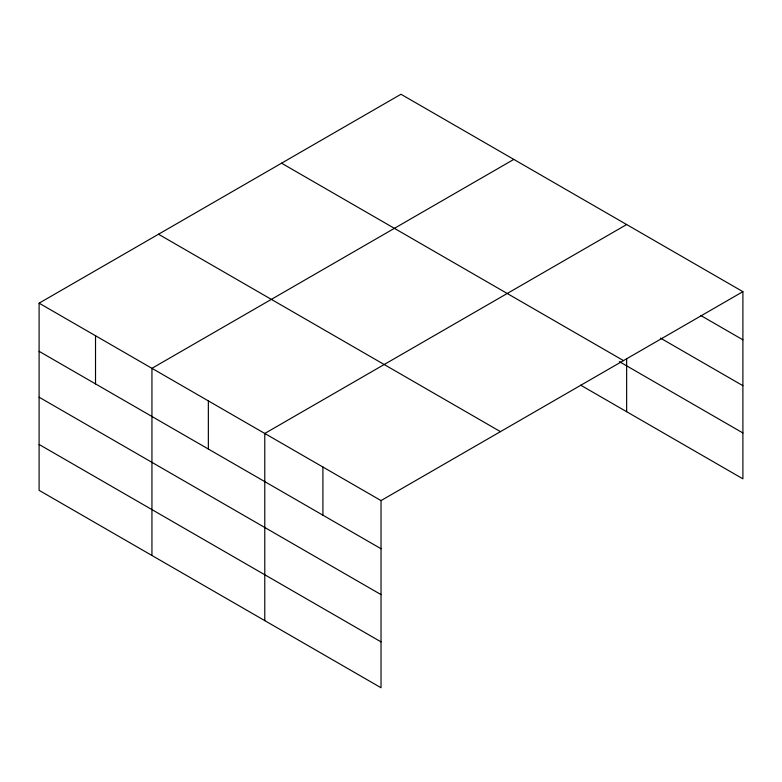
<?xml version="1.0" encoding="UTF-8"?>
<svg xmlns="http://www.w3.org/2000/svg" width="782" height="782" viewBox="0 0 782 782"><rect width="100%" height="100%" fill="white"/><g stroke="black" fill="none" stroke-linecap="round" stroke-linejoin="round"><path stroke-width="1.17" d="M742.9 291.666L400.971 94.251L39.1 303.172L39.1 490.334L381.03 687.749L381.03 500.588L742.9 291.666L742.9 478.828L580.674 385.164M513.803 159.401L151.943 368.322L151.943 555.484M626.646 224.542L264.775 433.463L264.775 620.625M700.623 315.41L742.9 339.818M660.467 338.098L742.9 385.692M281.549 163.194L623.489 360.61M619.324 361.607L742.9 432.954M158.511 234.229L500.451 431.644M39.1 303.172L381.03 500.588M39.1 351.323L381.03 548.739M39.1 397.197L381.03 594.613M39.1 444.459L381.03 641.875M626.646 358.557L626.646 411.703M322.907 467.03L322.907 515.182M208.354 400.892L208.354 449.044M95.521 335.752L95.521 383.903"/></g></svg>
